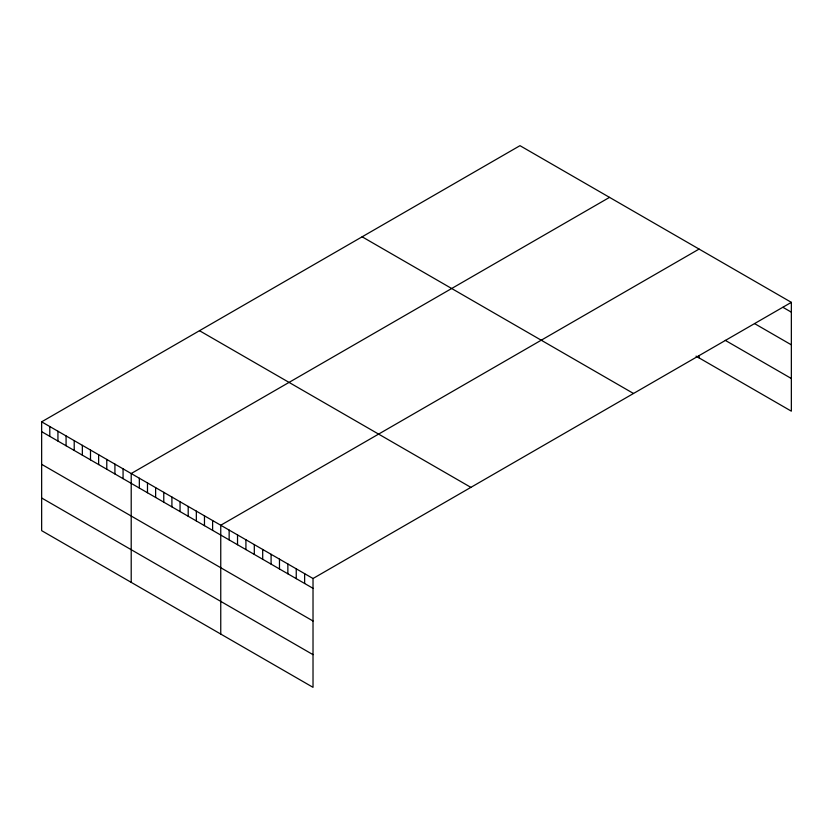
<?xml version="1.0" encoding="UTF-8"?>
<svg xmlns="http://www.w3.org/2000/svg" width="833" height="833" viewBox="0 0 833 833"><rect width="100%" height="100%" fill="white"/><g stroke="black" fill="none" stroke-linecap="round" stroke-linejoin="round"><path stroke-width="1.25" d="M791.35 302.348L313.021 578.508L313.021 687.329L41.65 530.652L41.65 421.831L519.979 145.671L791.35 302.348L791.35 411.169L696.034 356.139M609.527 197.369L131.208 473.529L131.208 582.361M699.085 249.077L220.755 525.238L220.755 634.059M782.958 307.325L791.35 312.167M754.656 323.652L791.35 344.841M725.293 340.364L791.35 378.505M362.126 236.801L633.507 393.478M199.493 330.701L470.874 487.367M41.65 421.831L313.021 578.508M41.65 431.65L313.021 588.327M41.65 464.325L313.021 621.001M41.65 497.988L313.021 654.655M699.085 355.566L699.085 357.898M304.639 573.666L304.639 583.485M296.246 568.824L296.246 578.643M287.864 563.972L287.864 573.802M279.471 559.13L279.471 568.96M271.089 554.289L271.089 564.118M262.697 549.447L262.697 559.276M254.304 544.605L254.304 554.424M245.922 539.763L245.922 549.582M237.53 534.921L237.53 544.74M229.148 530.08L229.148 539.899M212.613 520.531L212.613 530.361M204.47 515.835L204.47 525.654M196.338 511.129L196.338 520.958M188.196 506.433L188.196 516.252M180.053 501.737L180.053 511.556M171.91 497.03L171.91 506.86M163.768 492.334L163.768 502.153M155.625 487.628L155.625 497.457M147.483 482.932L147.483 492.751M139.34 478.236L139.34 488.055M123.065 468.833L123.065 478.652M114.923 464.127L114.923 473.956M106.78 459.431L106.78 469.25M98.638 454.735L98.638 464.554M90.495 450.028L90.495 459.858M82.352 445.332L82.352 455.151M74.21 440.626L74.21 450.455M66.078 435.93L66.078 445.749M57.935 431.234L57.935 441.053M49.793 426.527L49.793 436.357"/></g></svg>
